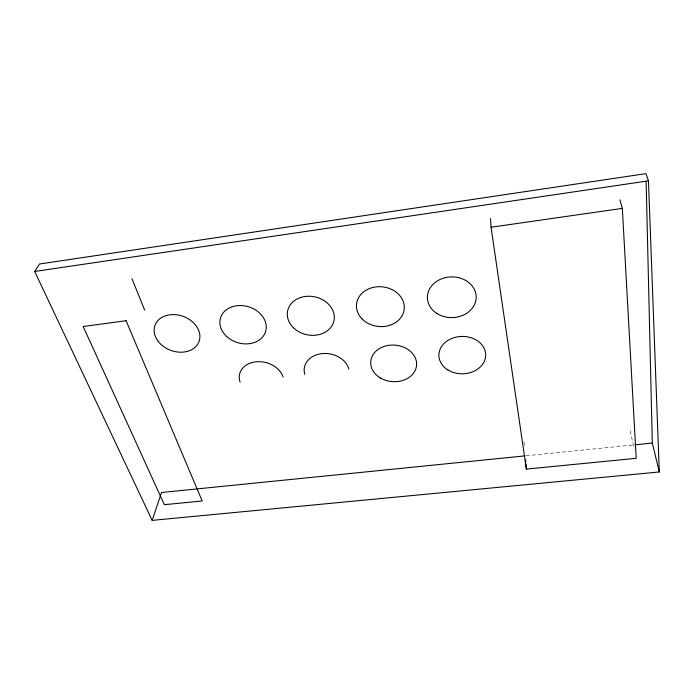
<?xml version="1.0" encoding="UTF-8"?>
<svg xmlns="http://www.w3.org/2000/svg" width="694" height="694" viewBox="0 0 694 694"><rect width="100%" height="100%" fill="white"/><g stroke="black" fill="none" stroke-linecap="round" stroke-linejoin="round"><path stroke-width="0.52" stroke-dasharray="3.47 2.6" d="M526.104 455.767L633.969 444.906M630.23 430.913L634.143 448.827M524.031 441.887L524.386 446.069"/><path stroke-width="1.04" d="M152.168 520.37L34.7 271.475L39.523 263.998L645.958 173.63L648.465 180.848L659.3 471.963L152.168 520.37L161.52 492.497L525.028 455.88M34.7 271.475L648.465 180.848M491.066 227.216L622.336 208.391L636.207 458.309L526.364 469.101L491.066 227.216L490.537 218.584M635.053 444.793L652.308 443.058L659.3 471.963M131.955 278.71L144.699 310.14M619.872 199.829L622.336 208.391M525.558 459.68L525.74 461.779M525.913 463.87L526.364 469.101M646.131 181.203L652.308 443.058M240.107 382.151A22.529 17.333 13.7 0 1 255.6 361.86A22.529 17.333 13.7 0 1 283.057 376.972M304.805 374.352A22.72 17.844 9.5 0 1 321.652 353.662A22.72 17.844 9.5 0 1 348.839 369.052M126.082 320.715L83.193 326.518L164.348 504.685L202.188 500.973L126.082 320.715M380.425 377.987A23.006 18.304 4.6 0 0 416.539 365.721A23.006 18.304 4.6 0 0 383.999 346.479A23.006 18.304 4.6 0 0 380.425 377.987M447.994 369.997A23.405 18.686 -0.8 0 0 485.479 357.479A23.405 18.686 -0.8 0 0 453.356 337.883A23.405 18.686 -0.8 0 0 447.994 369.997M157.746 340.754A23.475 18.096 20.2 0 0 197.365 344.718A23.475 18.096 20.2 0 0 175.946 314.72A23.475 18.096 20.2 0 0 157.746 340.754M226.712 336.512A23.553 18.738 16.7 0 0 265.481 331.906A23.553 18.738 16.7 0 0 236.966 305.716A23.553 18.738 16.7 0 0 226.712 336.512M293.536 327.846A23.709 19.354 12 0 0 333.293 323.118A23.709 19.354 12 0 0 305.603 296.425A23.709 19.354 12 0 0 293.536 327.846M362.103 318.954A23.978 19.909 6 0 0 402.902 314.104A23.978 19.909 6 0 0 376.087 286.891A23.978 19.909 6 0 0 362.103 318.954M437.012 313.541A24.394 20.36 -1 0 0 475.98 299.704A24.394 20.36 -1 0 0 442.356 278.52A24.394 20.36 -1 0 0 437.012 313.541"/></g></svg>
